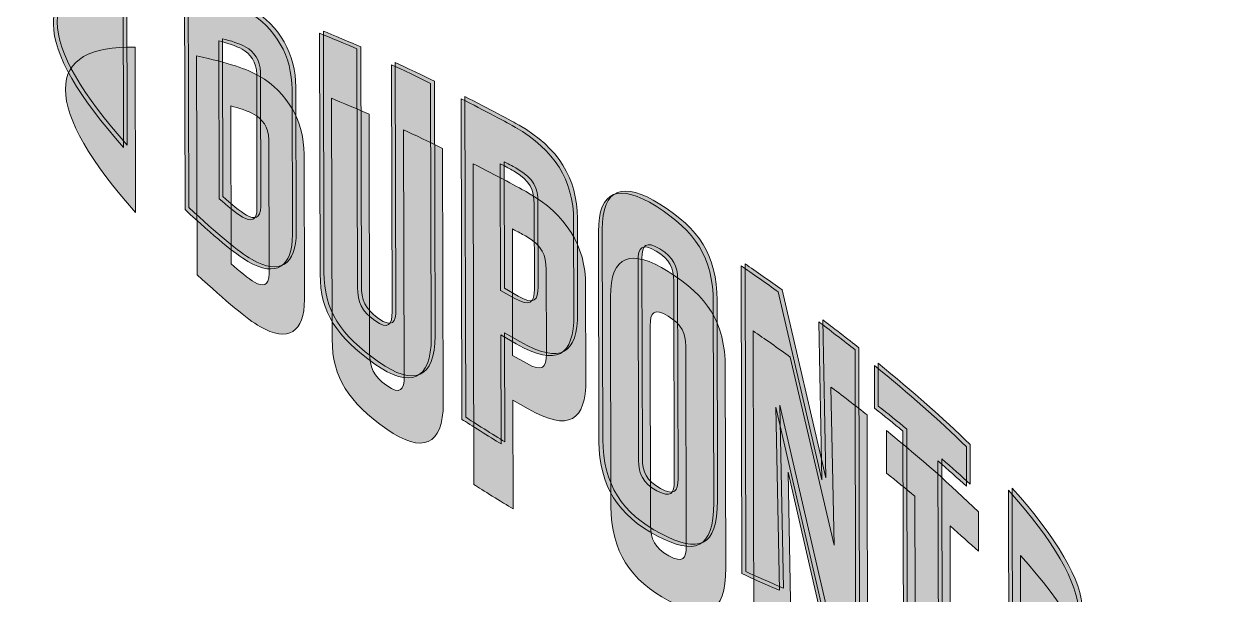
# Model space of a CAD drawing. Header units: inches. Extents: x -17.6 to 82.3, y -15.1 to 23.2.
# Drawn here: x 1.6081 to 1.7629, y 10.221 to 10.2941 of the extents above; entities that cross this region are included whole.
import ezdxf

# ---------------------------------------------------------------- set-up
doc = ezdxf.new("R2010")
doc.units = ezdxf.units.IN
doc.header["$MEASUREMENT"] = 0
doc.layers.add('G-ANNO-TTLB', color=7, linetype='Continuous', lineweight=0)
doc.layers.add('TYVEK', color=7, linetype='Continuous', lineweight=0)

# ---------------------------------------------------------------- blocks, each defined once
blk = doc.blocks.new('Block_36')
at = {"layer": 'TYVEK', "true_color": 0x000000, "transparency": 33554687}
h = blk.add_hatch(color=18, dxfattribs=at)
h.dxf.hatch_style = 2
edge = h.paths.add_edge_path()
edge.add_spline(control_points=[(1.61339, 10.28577), (1.6134, 10.28189), (1.61667, 10.27638), (1.62237, 10.27), (1.62237, 10.27), (1.62232, 10.29116), (1.62232, 10.29116), (1.61663, 10.29134), (1.61338, 10.28961), (1.61339, 10.28577)], knot_values=[0, 0, 0, 0, 1, 1, 1, 2, 2, 2, 3, 3, 3, 3], degree=3, periodic=0)
h = blk.add_hatch(color=18, dxfattribs=at)
h.dxf.hatch_style = 2
edge = h.paths.add_edge_path()
edge.add_spline(control_points=[(1.63947, 10.26215), (1.63947, 10.26053), (1.63863, 10.26047), (1.63762, 10.26105), (1.63683, 10.26151), (1.63562, 10.26253), (1.63462, 10.26342), (1.63462, 10.26342), (1.63457, 10.28365), (1.63457, 10.28365), (1.63556, 10.28338), (1.63678, 10.28302), (1.63757, 10.28256), (1.63858, 10.28198), (1.63942, 10.28096), (1.63943, 10.27933), (1.63943, 10.27933), (1.63947, 10.26215), (1.63947, 10.26215)], knot_values=[0, 0, 0, 0, 1, 1, 1, 2, 2, 2, 3, 3, 3, 4, 4, 4, 5, 5, 5, 6, 6, 6, 6], degree=3, periodic=0)
edge = h.paths.add_edge_path()
edge.add_spline(control_points=[(1.63822, 10.28747), (1.63663, 10.28839), (1.63433, 10.28916), (1.63019, 10.29007), (1.63019, 10.29007), (1.63025, 10.26202), (1.63025, 10.26202), (1.63391, 10.25865), (1.6367, 10.2563), (1.63829, 10.25538), (1.64196, 10.25328), (1.64402, 10.25468), (1.64401, 10.25883), (1.64401, 10.25883), (1.64396, 10.27745), (1.64396, 10.27745), (1.64395, 10.2816), (1.64188, 10.28537), (1.63822, 10.28747)], knot_values=[0, 0, 0, 0, 1, 1, 1, 2, 2, 2, 3, 3, 3, 4, 4, 4, 5, 5, 5, 6, 6, 6, 6], degree=3, periodic=0)
h = blk.add_hatch(color=18, dxfattribs=at)
h.dxf.hatch_style = 2
edge = h.paths.add_edge_path()
edge.add_spline(control_points=[(1.65679, 10.24893), (1.65679, 10.24731), (1.65631, 10.24656), (1.65455, 10.24781), (1.65282, 10.24904), (1.65236, 10.25015), (1.65235, 10.25207), (1.65235, 10.25207), (1.65228, 10.2826), (1.65228, 10.2826), (1.65113, 10.28311), (1.64858, 10.28417), (1.64748, 10.28462), (1.64748, 10.28462), (1.64756, 10.25375), (1.64756, 10.25375), (1.64757, 10.24882), (1.64965, 10.24571), (1.65456, 10.24224), (1.65906, 10.23906), (1.6618, 10.2401), (1.66179, 10.24557), (1.66179, 10.24557), (1.66171, 10.27819), (1.66171, 10.27819), (1.66077, 10.27867), (1.6577, 10.28014), (1.65671, 10.28058), (1.65671, 10.28058), (1.65679, 10.24893), (1.65679, 10.24893)], knot_values=[0, 0, 0, 0, 1, 1, 1, 2, 2, 2, 3, 3, 3, 4, 4, 4, 5, 5, 5, 6, 6, 6, 7, 7, 7, 8, 8, 8, 9, 9, 9, 10, 10, 10, 10], degree=3, periodic=0)
h = blk.add_hatch(color=18, dxfattribs=at)
h.dxf.hatch_style = 2
edge = h.paths.add_edge_path()
edge.add_spline(control_points=[(1.675, 10.25186), (1.675, 10.2501), (1.67447, 10.24951), (1.67244, 10.25067), (1.67244, 10.25067), (1.67068, 10.25167), (1.67068, 10.25167), (1.67068, 10.25167), (1.67064, 10.26789), (1.67064, 10.26789), (1.67142, 10.26749), (1.67184, 10.26726), (1.67231, 10.26699), (1.67451, 10.26573), (1.67497, 10.2645), (1.67497, 10.2627), (1.67497, 10.2627), (1.675, 10.25186), (1.675, 10.25186)], knot_values=[0, 0, 0, 0, 1, 1, 1, 2, 2, 2, 3, 3, 3, 4, 4, 4, 5, 5, 5, 6, 6, 6, 6], degree=3, periodic=0)
edge = h.paths.add_edge_path()
edge.add_spline(control_points=[(1.67259, 10.27256), (1.67171, 10.27306), (1.66854, 10.27475), (1.66562, 10.27623), (1.66562, 10.27623), (1.66572, 10.23514), (1.66572, 10.23514), (1.66671, 10.23451), (1.66932, 10.23286), (1.67073, 10.23201), (1.67073, 10.23201), (1.67069, 10.24596), (1.67069, 10.24596), (1.67069, 10.24596), (1.67265, 10.24484), (1.67265, 10.24484), (1.6779, 10.24185), (1.68007, 10.24331), (1.68006, 10.24853), (1.68006, 10.24853), (1.68003, 10.26064), (1.68003, 10.26064), (1.68002, 10.26574), (1.67756, 10.2697), (1.67259, 10.27256)], knot_values=[0, 0, 0, 0, 1, 1, 1, 2, 2, 2, 3, 3, 3, 4, 4, 4, 5, 5, 5, 6, 6, 6, 7, 7, 7, 8, 8, 8, 8], degree=3, periodic=0)
h = blk.add_hatch(color=18, dxfattribs=at)
h.dxf.hatch_style = 2
edge = h.paths.add_edge_path()
edge.add_spline(control_points=[(1.69292, 10.22725), (1.69292, 10.22563), (1.69245, 10.22505), (1.69068, 10.22601), (1.68886, 10.227), (1.68836, 10.22818), (1.68835, 10.22987), (1.68835, 10.22987), (1.68829, 10.25548), (1.68829, 10.25548), (1.68829, 10.25717), (1.68878, 10.25781), (1.69061, 10.25671), (1.69238, 10.25563), (1.69285, 10.25449), (1.69285, 10.25286), (1.69285, 10.25286), (1.69292, 10.22725), (1.69292, 10.22725)], knot_values=[0, 0, 0, 0, 1, 1, 1, 2, 2, 2, 3, 3, 3, 4, 4, 4, 5, 5, 5, 6, 6, 6, 6], degree=3, periodic=0)
edge = h.paths.add_edge_path()
edge.add_spline(control_points=[(1.69059, 10.26245), (1.68595, 10.26537), (1.68319, 10.26459), (1.68321, 10.25918), (1.68321, 10.25918), (1.68327, 10.23231), (1.68327, 10.23231), (1.68329, 10.22659), (1.68579, 10.22281), (1.69069, 10.22024), (1.69549, 10.21773), (1.69799, 10.21839), (1.69797, 10.22447), (1.69797, 10.22447), (1.69791, 10.25012), (1.69791, 10.25012), (1.6979, 10.25591), (1.69563, 10.25927), (1.69059, 10.26245)], knot_values=[0, 0, 0, 0, 1, 1, 1, 2, 2, 2, 3, 3, 3, 4, 4, 4, 5, 5, 5, 6, 6, 6, 6], degree=3, periodic=0)
h = blk.add_hatch(color=18, dxfattribs=at)
h.dxf.hatch_style = 2
edge = h.paths.add_edge_path()
edge.add_spline(control_points=[(1.71184, 10.22739), (1.71184, 10.22739), (1.70624, 10.25147), (1.70624, 10.25147), (1.70472, 10.25257), (1.7029, 10.25385), (1.70149, 10.25481), (1.70149, 10.25481), (1.70159, 10.21538), (1.70159, 10.21538), (1.70258, 10.21492), (1.7051, 10.2138), (1.7064, 10.21325), (1.7064, 10.21325), (1.70595, 10.23671), (1.70595, 10.23671), (1.70595, 10.23671), (1.71188, 10.21101), (1.71188, 10.21101), (1.71313, 10.21052), (1.71495, 10.20984), (1.71615, 10.20941), (1.71615, 10.20941), (1.71607, 10.24406), (1.71607, 10.24406), (1.71482, 10.24506), (1.71254, 10.24681), (1.71145, 10.24763), (1.71145, 10.24763), (1.71184, 10.22739), (1.71184, 10.22739)], knot_values=[0, 0, 0, 0, 1, 1, 1, 2, 2, 2, 3, 3, 3, 4, 4, 4, 5, 5, 5, 6, 6, 6, 7, 7, 7, 8, 8, 8, 9, 9, 9, 10, 10, 10, 10], degree=3, periodic=0)
h = blk.add_hatch(color=18, dxfattribs=at)
h.dxf.hatch_style = 2
edge = h.paths.add_edge_path()
edge.add_spline(control_points=[(1.71856, 10.23658), (1.7198, 10.23561), (1.72102, 10.23462), (1.72221, 10.23364), (1.72221, 10.23364), (1.72227, 10.20742), (1.72227, 10.20742), (1.72337, 10.20709), (1.7254, 10.20653), (1.72675, 10.20622), (1.72675, 10.20622), (1.7267, 10.22983), (1.7267, 10.22983), (1.728, 10.22869), (1.72923, 10.2276), (1.73035, 10.22658), (1.73035, 10.22658), (1.73034, 10.23164), (1.73034, 10.23164), (1.72679, 10.2351), (1.72299, 10.23844), (1.71855, 10.24206), (1.71855, 10.24206), (1.71856, 10.23658), (1.71856, 10.23658)], knot_values=[0, 0, 0, 0, 1, 1, 1, 2, 2, 2, 3, 3, 3, 4, 4, 4, 5, 5, 5, 6, 6, 6, 7, 7, 7, 8, 8, 8, 8], degree=3, periodic=0)
h = blk.add_hatch(color=18, dxfattribs=at)
h.dxf.hatch_style = 2
edge = h.paths.add_edge_path()
edge.add_spline(control_points=[(1.74471, 10.21037), (1.74472, 10.20649), (1.74146, 10.20474), (1.73577, 10.20489), (1.73577, 10.20489), (1.73572, 10.22606), (1.73572, 10.22606), (1.74142, 10.2197), (1.7447, 10.21421), (1.74471, 10.21037)], knot_values=[0, 0, 0, 0, 1, 1, 1, 2, 2, 2, 3, 3, 3, 3], degree=3, periodic=0)
at = {"layer": 'TYVEK'}
for points, knots in [([(1.61339, 10.28577), (1.6134, 10.28189), (1.61667, 10.27638), (1.62237, 10.27), (1.62237, 10.27), (1.62232, 10.29116), (1.62232, 10.29116), (1.61663, 10.29134), (1.61338, 10.28961), (1.61339, 10.28577)], [0, 0, 0, 0, 1, 1, 1, 2, 2, 2, 3, 3, 3, 3]), ([(1.63822, 10.28747), (1.63663, 10.28839), (1.63433, 10.28916), (1.63019, 10.29007), (1.63019, 10.29007), (1.63025, 10.26202), (1.63025, 10.26202), (1.63391, 10.25865), (1.6367, 10.2563), (1.63829, 10.25538), (1.64196, 10.25328), (1.64402, 10.25468), (1.64401, 10.25883), (1.64401, 10.25883), (1.64396, 10.27745), (1.64396, 10.27745), (1.64395, 10.2816), (1.64188, 10.28537), (1.63822, 10.28747)], [0, 0, 0, 0, 1, 1, 1, 2, 2, 2, 3, 3, 3, 4, 4, 4, 5, 5, 5, 6, 6, 6, 6]), ([(1.65679, 10.24893), (1.65679, 10.24731), (1.65631, 10.24656), (1.65455, 10.24781), (1.65282, 10.24904), (1.65236, 10.25015), (1.65235, 10.25207), (1.65235, 10.25207), (1.65228, 10.2826), (1.65228, 10.2826), (1.65113, 10.28311), (1.64858, 10.28417), (1.64748, 10.28462), (1.64748, 10.28462), (1.64756, 10.25375), (1.64756, 10.25375), (1.64757, 10.24882), (1.64965, 10.24571), (1.65456, 10.24224), (1.65906, 10.23906), (1.6618, 10.2401), (1.66179, 10.24557), (1.66179, 10.24557), (1.66171, 10.27819), (1.66171, 10.27819), (1.66077, 10.27867), (1.6577, 10.28014), (1.65671, 10.28058), (1.65671, 10.28058), (1.65679, 10.24893), (1.65679, 10.24893)], [0, 0, 0, 0, 1, 1, 1, 2, 2, 2, 3, 3, 3, 4, 4, 4, 5, 5, 5, 6, 6, 6, 7, 7, 7, 8, 8, 8, 9, 9, 9, 10, 10, 10, 10]), ([(1.63947, 10.26215), (1.63947, 10.26053), (1.63863, 10.26047), (1.63762, 10.26105), (1.63683, 10.26151), (1.63562, 10.26253), (1.63462, 10.26342), (1.63462, 10.26342), (1.63457, 10.28365), (1.63457, 10.28365), (1.63556, 10.28338), (1.63678, 10.28302), (1.63757, 10.28256), (1.63858, 10.28198), (1.63942, 10.28096), (1.63943, 10.27933), (1.63943, 10.27933), (1.63947, 10.26215), (1.63947, 10.26215)], [0, 0, 0, 0, 1, 1, 1, 2, 2, 2, 3, 3, 3, 4, 4, 4, 5, 5, 5, 6, 6, 6, 6]), ([(1.67259, 10.27256), (1.67171, 10.27306), (1.66854, 10.27475), (1.66562, 10.27623), (1.66562, 10.27623), (1.66572, 10.23514), (1.66572, 10.23514), (1.66671, 10.23451), (1.66932, 10.23286), (1.67073, 10.23201), (1.67073, 10.23201), (1.67069, 10.24596), (1.67069, 10.24596), (1.67069, 10.24596), (1.67265, 10.24484), (1.67265, 10.24484), (1.6779, 10.24185), (1.68007, 10.24331), (1.68006, 10.24853), (1.68006, 10.24853), (1.68003, 10.26064), (1.68003, 10.26064), (1.68002, 10.26574), (1.67756, 10.2697), (1.67259, 10.27256)], [0, 0, 0, 0, 1, 1, 1, 2, 2, 2, 3, 3, 3, 4, 4, 4, 5, 5, 5, 6, 6, 6, 7, 7, 7, 8, 8, 8, 8]), ([(1.675, 10.25186), (1.675, 10.2501), (1.67447, 10.24951), (1.67244, 10.25067), (1.67244, 10.25067), (1.67068, 10.25167), (1.67068, 10.25167), (1.67068, 10.25167), (1.67064, 10.26789), (1.67064, 10.26789), (1.67142, 10.26749), (1.67184, 10.26726), (1.67231, 10.26699), (1.67451, 10.26573), (1.67497, 10.2645), (1.67497, 10.2627), (1.67497, 10.2627), (1.675, 10.25186), (1.675, 10.25186)], [0, 0, 0, 0, 1, 1, 1, 2, 2, 2, 3, 3, 3, 4, 4, 4, 5, 5, 5, 6, 6, 6, 6]), ([(1.69059, 10.26245), (1.68595, 10.26537), (1.68319, 10.26459), (1.68321, 10.25918), (1.68321, 10.25918), (1.68327, 10.23231), (1.68327, 10.23231), (1.68329, 10.22659), (1.68579, 10.22281), (1.69069, 10.22024), (1.69549, 10.21773), (1.69799, 10.21839), (1.69797, 10.22447), (1.69797, 10.22447), (1.69791, 10.25012), (1.69791, 10.25012), (1.6979, 10.25591), (1.69563, 10.25927), (1.69059, 10.26245)], [0, 0, 0, 0, 1, 1, 1, 2, 2, 2, 3, 3, 3, 4, 4, 4, 5, 5, 5, 6, 6, 6, 6]), ([(1.69292, 10.22725), (1.69292, 10.22563), (1.69245, 10.22505), (1.69068, 10.22601), (1.68886, 10.227), (1.68836, 10.22818), (1.68835, 10.22987), (1.68835, 10.22987), (1.68829, 10.25548), (1.68829, 10.25548), (1.68829, 10.25717), (1.68878, 10.25781), (1.69061, 10.25671), (1.69238, 10.25563), (1.69285, 10.25449), (1.69285, 10.25286), (1.69285, 10.25286), (1.69292, 10.22725), (1.69292, 10.22725)], [0, 0, 0, 0, 1, 1, 1, 2, 2, 2, 3, 3, 3, 4, 4, 4, 5, 5, 5, 6, 6, 6, 6]), ([(1.71184, 10.22739), (1.71184, 10.22739), (1.70624, 10.25147), (1.70624, 10.25147), (1.70472, 10.25257), (1.7029, 10.25385), (1.70149, 10.25481), (1.70149, 10.25481), (1.70159, 10.21538), (1.70159, 10.21538), (1.70258, 10.21492), (1.7051, 10.2138), (1.7064, 10.21325), (1.7064, 10.21325), (1.70595, 10.23671), (1.70595, 10.23671), (1.70595, 10.23671), (1.71188, 10.21101), (1.71188, 10.21101), (1.71313, 10.21052), (1.71495, 10.20984), (1.71615, 10.20941), (1.71615, 10.20941), (1.71607, 10.24406), (1.71607, 10.24406), (1.71482, 10.24506), (1.71254, 10.24681), (1.71145, 10.24763), (1.71145, 10.24763), (1.71184, 10.22739), (1.71184, 10.22739)], [0, 0, 0, 0, 1, 1, 1, 2, 2, 2, 3, 3, 3, 4, 4, 4, 5, 5, 5, 6, 6, 6, 7, 7, 7, 8, 8, 8, 9, 9, 9, 10, 10, 10, 10]), ([(1.71856, 10.23658), (1.7198, 10.23561), (1.72102, 10.23462), (1.72221, 10.23364), (1.72221, 10.23364), (1.72227, 10.20742), (1.72227, 10.20742), (1.72337, 10.20709), (1.7254, 10.20653), (1.72675, 10.20622), (1.72675, 10.20622), (1.7267, 10.22983), (1.7267, 10.22983), (1.728, 10.22869), (1.72923, 10.2276), (1.73035, 10.22658), (1.73035, 10.22658), (1.73034, 10.23164), (1.73034, 10.23164), (1.72679, 10.2351), (1.72299, 10.23844), (1.71855, 10.24206), (1.71855, 10.24206), (1.71856, 10.23658), (1.71856, 10.23658)], [0, 0, 0, 0, 1, 1, 1, 2, 2, 2, 3, 3, 3, 4, 4, 4, 5, 5, 5, 6, 6, 6, 7, 7, 7, 8, 8, 8, 8]), ([(1.74471, 10.21037), (1.74472, 10.20649), (1.74146, 10.20474), (1.73577, 10.20489), (1.73577, 10.20489), (1.73572, 10.22606), (1.73572, 10.22606), (1.74142, 10.2197), (1.7447, 10.21421), (1.74471, 10.21037)], [0, 0, 0, 0, 1, 1, 1, 2, 2, 2, 3, 3, 3, 3])]:
    blk.add_open_spline(points, degree=3, knots=knots, dxfattribs=at)
blk = doc.blocks.new('Block_34')
at = {"layer": 'TYVEK'}
blk.add_blockref('Block_36', (0, 0), dxfattribs=at)
blk = doc.blocks.new('Block_99')
at = {"layer": 'TYVEK', "true_color": 0x000000, "transparency": 33554687}
h = blk.add_hatch(color=18, dxfattribs=at)
h.dxf.hatch_style = 2
edge = h.paths.add_edge_path()
edge.add_spline(control_points=[(1.61233, 10.29438), (1.61234, 10.2905), (1.61562, 10.285), (1.62132, 10.27862), (1.62132, 10.27862), (1.62126, 10.29978), (1.62126, 10.29978), (1.61558, 10.29995), (1.61232, 10.29822), (1.61233, 10.29438)], knot_values=[0, 0, 0, 0, 1, 1, 1, 2, 2, 2, 3, 3, 3, 3], degree=3, periodic=0)
h = blk.add_hatch(color=18, dxfattribs=at)
h.dxf.hatch_style = 2
edge = h.paths.add_edge_path()
edge.add_spline(control_points=[(1.63842, 10.27077), (1.63842, 10.26914), (1.63758, 10.26909), (1.63657, 10.26967), (1.63578, 10.27012), (1.63456, 10.27115), (1.63357, 10.27203), (1.63357, 10.27203), (1.63352, 10.29226), (1.63352, 10.29226), (1.63451, 10.292), (1.63573, 10.29163), (1.63651, 10.29118), (1.63752, 10.2906), (1.63837, 10.28957), (1.63837, 10.28795), (1.63837, 10.28795), (1.63842, 10.27077), (1.63842, 10.27077)], knot_values=[0, 0, 0, 0, 1, 1, 1, 2, 2, 2, 3, 3, 3, 4, 4, 4, 5, 5, 5, 6, 6, 6, 6], degree=3, periodic=0)
edge = h.paths.add_edge_path()
edge.add_spline(control_points=[(1.63716, 10.29609), (1.63557, 10.297), (1.63328, 10.29778), (1.62913, 10.29868), (1.62913, 10.29868), (1.6292, 10.27063), (1.6292, 10.27063), (1.63285, 10.26726), (1.63565, 10.26491), (1.63724, 10.264), (1.64091, 10.26189), (1.64296, 10.26329), (1.64295, 10.26744), (1.64295, 10.26744), (1.64291, 10.28607), (1.64291, 10.28607), (1.6429, 10.29021), (1.64083, 10.29398), (1.63716, 10.29609)], knot_values=[0, 0, 0, 0, 1, 1, 1, 2, 2, 2, 3, 3, 3, 4, 4, 4, 5, 5, 5, 6, 6, 6, 6], degree=3, periodic=0)
h = blk.add_hatch(color=18, dxfattribs=at)
h.dxf.hatch_style = 2
edge = h.paths.add_edge_path()
edge.add_spline(control_points=[(1.65573, 10.25754), (1.65574, 10.25592), (1.65525, 10.25517), (1.6535, 10.25642), (1.65177, 10.25766), (1.6513, 10.25876), (1.6513, 10.26069), (1.6513, 10.26069), (1.65122, 10.29121), (1.65122, 10.29121), (1.65008, 10.29173), (1.64752, 10.29279), (1.64643, 10.29323), (1.64643, 10.29323), (1.64651, 10.26236), (1.64651, 10.26236), (1.64652, 10.25743), (1.6486, 10.25432), (1.65351, 10.25085), (1.65801, 10.24768), (1.66075, 10.24872), (1.66074, 10.25419), (1.66074, 10.25419), (1.66066, 10.28681), (1.66066, 10.28681), (1.65972, 10.28728), (1.65665, 10.28875), (1.65565, 10.2892), (1.65565, 10.2892), (1.65573, 10.25754), (1.65573, 10.25754)], knot_values=[0, 0, 0, 0, 1, 1, 1, 2, 2, 2, 3, 3, 3, 4, 4, 4, 5, 5, 5, 6, 6, 6, 7, 7, 7, 8, 8, 8, 9, 9, 9, 10, 10, 10, 10], degree=3, periodic=0)
h = blk.add_hatch(color=18, dxfattribs=at)
h.dxf.hatch_style = 2
edge = h.paths.add_edge_path()
edge.add_spline(control_points=[(1.67395, 10.26048), (1.67395, 10.25871), (1.67342, 10.25812), (1.67138, 10.25928), (1.67138, 10.25928), (1.66963, 10.26029), (1.66963, 10.26029), (1.66963, 10.26029), (1.66959, 10.2765), (1.66959, 10.2765), (1.67037, 10.2761), (1.67079, 10.27587), (1.67125, 10.2756), (1.67345, 10.27434), (1.67392, 10.27311), (1.67392, 10.27131), (1.67392, 10.27131), (1.67395, 10.26048), (1.67395, 10.26048)], knot_values=[0, 0, 0, 0, 1, 1, 1, 2, 2, 2, 3, 3, 3, 4, 4, 4, 5, 5, 5, 6, 6, 6, 6], degree=3, periodic=0)
edge = h.paths.add_edge_path()
edge.add_spline(control_points=[(1.67153, 10.28117), (1.67066, 10.28167), (1.66749, 10.28337), (1.66457, 10.28484), (1.66457, 10.28484), (1.66467, 10.24376), (1.66467, 10.24376), (1.66566, 10.24313), (1.66827, 10.24147), (1.66967, 10.24062), (1.66967, 10.24062), (1.66964, 10.25458), (1.66964, 10.25458), (1.66964, 10.25458), (1.6716, 10.25346), (1.6716, 10.25346), (1.67684, 10.25046), (1.67902, 10.25192), (1.679, 10.25714), (1.679, 10.25714), (1.67897, 10.26925), (1.67897, 10.26925), (1.67896, 10.27436), (1.67651, 10.27831), (1.67153, 10.28117)], knot_values=[0, 0, 0, 0, 1, 1, 1, 2, 2, 2, 3, 3, 3, 4, 4, 4, 5, 5, 5, 6, 6, 6, 7, 7, 7, 8, 8, 8, 8], degree=3, periodic=0)
h = blk.add_hatch(color=18, dxfattribs=at)
h.dxf.hatch_style = 2
edge = h.paths.add_edge_path()
edge.add_spline(control_points=[(1.69186, 10.23586), (1.69187, 10.23424), (1.6914, 10.23367), (1.68963, 10.23463), (1.6878, 10.23561), (1.68731, 10.2368), (1.6873, 10.23848), (1.6873, 10.23848), (1.68724, 10.2641), (1.68724, 10.2641), (1.68723, 10.26578), (1.68773, 10.26643), (1.68955, 10.26532), (1.69133, 10.26424), (1.6918, 10.2631), (1.6918, 10.26148), (1.6918, 10.26148), (1.69186, 10.23586), (1.69186, 10.23586)], knot_values=[0, 0, 0, 0, 1, 1, 1, 2, 2, 2, 3, 3, 3, 4, 4, 4, 5, 5, 5, 6, 6, 6, 6], degree=3, periodic=0)
edge = h.paths.add_edge_path()
edge.add_spline(control_points=[(1.68954, 10.27106), (1.6849, 10.27398), (1.68214, 10.27321), (1.68215, 10.2678), (1.68215, 10.2678), (1.68222, 10.24092), (1.68222, 10.24092), (1.68223, 10.23521), (1.68474, 10.23142), (1.68964, 10.22885), (1.69444, 10.22634), (1.69693, 10.22701), (1.69692, 10.23308), (1.69692, 10.23308), (1.69686, 10.25874), (1.69686, 10.25874), (1.69684, 10.26453), (1.69458, 10.26789), (1.68954, 10.27106)], knot_values=[0, 0, 0, 0, 1, 1, 1, 2, 2, 2, 3, 3, 3, 4, 4, 4, 5, 5, 5, 6, 6, 6, 6], degree=3, periodic=0)
h = blk.add_hatch(color=18, dxfattribs=at)
h.dxf.hatch_style = 2
edge = h.paths.add_edge_path()
edge.add_spline(control_points=[(1.71079, 10.23601), (1.71079, 10.23601), (1.70518, 10.26009), (1.70518, 10.26009), (1.70367, 10.26118), (1.70185, 10.26246), (1.70044, 10.26342), (1.70044, 10.26342), (1.70053, 10.22399), (1.70053, 10.22399), (1.70152, 10.22353), (1.70405, 10.22242), (1.70535, 10.22186), (1.70535, 10.22186), (1.7049, 10.24532), (1.7049, 10.24532), (1.7049, 10.24532), (1.71083, 10.21962), (1.71083, 10.21962), (1.71208, 10.21913), (1.7139, 10.21845), (1.7151, 10.21803), (1.7151, 10.21803), (1.71501, 10.25267), (1.71501, 10.25267), (1.71376, 10.25367), (1.71149, 10.25542), (1.71039, 10.25624), (1.71039, 10.25624), (1.71079, 10.23601), (1.71079, 10.23601)], knot_values=[0, 0, 0, 0, 1, 1, 1, 2, 2, 2, 3, 3, 3, 4, 4, 4, 5, 5, 5, 6, 6, 6, 7, 7, 7, 8, 8, 8, 9, 9, 9, 10, 10, 10, 10], degree=3, periodic=0)
h = blk.add_hatch(color=18, dxfattribs=at)
h.dxf.hatch_style = 2
edge = h.paths.add_edge_path()
edge.add_spline(control_points=[(1.71751, 10.24519), (1.71875, 10.24422), (1.71997, 10.24324), (1.72116, 10.24225), (1.72116, 10.24225), (1.72122, 10.21604), (1.72122, 10.21604), (1.72232, 10.2157), (1.72435, 10.21515), (1.7257, 10.21483), (1.7257, 10.21483), (1.72564, 10.23844), (1.72564, 10.23844), (1.72695, 10.23731), (1.72817, 10.23621), (1.7293, 10.2352), (1.7293, 10.2352), (1.72928, 10.24025), (1.72928, 10.24025), (1.72574, 10.24371), (1.72194, 10.24705), (1.71749, 10.25067), (1.71749, 10.25067), (1.71751, 10.24519), (1.71751, 10.24519)], knot_values=[0, 0, 0, 0, 1, 1, 1, 2, 2, 2, 3, 3, 3, 4, 4, 4, 5, 5, 5, 6, 6, 6, 7, 7, 7, 8, 8, 8, 8], degree=3, periodic=0)
h = blk.add_hatch(color=18, dxfattribs=at)
h.dxf.hatch_style = 2
edge = h.paths.add_edge_path()
edge.add_spline(control_points=[(1.74366, 10.21899), (1.74367, 10.2151), (1.74041, 10.21335), (1.73472, 10.2135), (1.73472, 10.2135), (1.73467, 10.23468), (1.73467, 10.23468), (1.74037, 10.22831), (1.74365, 10.22283), (1.74366, 10.21899)], knot_values=[0, 0, 0, 0, 1, 1, 1, 2, 2, 2, 3, 3, 3, 3], degree=3, periodic=0)
at = {"layer": 'TYVEK'}
for points, knots in [([(1.61233, 10.29438), (1.61234, 10.2905), (1.61562, 10.285), (1.62132, 10.27862), (1.62132, 10.27862), (1.62126, 10.29978), (1.62126, 10.29978), (1.61558, 10.29995), (1.61232, 10.29822), (1.61233, 10.29438)], [0, 0, 0, 0, 1, 1, 1, 2, 2, 2, 3, 3, 3, 3]), ([(1.63716, 10.29609), (1.63557, 10.297), (1.63328, 10.29778), (1.62913, 10.29868), (1.62913, 10.29868), (1.6292, 10.27063), (1.6292, 10.27063), (1.63285, 10.26726), (1.63565, 10.26491), (1.63724, 10.264), (1.64091, 10.26189), (1.64296, 10.26329), (1.64295, 10.26744), (1.64295, 10.26744), (1.64291, 10.28607), (1.64291, 10.28607), (1.6429, 10.29021), (1.64083, 10.29398), (1.63716, 10.29609)], [0, 0, 0, 0, 1, 1, 1, 2, 2, 2, 3, 3, 3, 4, 4, 4, 5, 5, 5, 6, 6, 6, 6]), ([(1.63842, 10.27077), (1.63842, 10.26914), (1.63758, 10.26909), (1.63657, 10.26967), (1.63578, 10.27012), (1.63456, 10.27115), (1.63357, 10.27203), (1.63357, 10.27203), (1.63352, 10.29226), (1.63352, 10.29226), (1.63451, 10.292), (1.63573, 10.29163), (1.63651, 10.29118), (1.63752, 10.2906), (1.63837, 10.28957), (1.63837, 10.28795), (1.63837, 10.28795), (1.63842, 10.27077), (1.63842, 10.27077)], [0, 0, 0, 0, 1, 1, 1, 2, 2, 2, 3, 3, 3, 4, 4, 4, 5, 5, 5, 6, 6, 6, 6]), ([(1.65573, 10.25754), (1.65574, 10.25592), (1.65525, 10.25517), (1.6535, 10.25642), (1.65177, 10.25766), (1.6513, 10.25876), (1.6513, 10.26069), (1.6513, 10.26069), (1.65122, 10.29121), (1.65122, 10.29121), (1.65008, 10.29173), (1.64752, 10.29279), (1.64643, 10.29323), (1.64643, 10.29323), (1.64651, 10.26236), (1.64651, 10.26236), (1.64652, 10.25743), (1.6486, 10.25432), (1.65351, 10.25085), (1.65801, 10.24768), (1.66075, 10.24872), (1.66074, 10.25419), (1.66074, 10.25419), (1.66066, 10.28681), (1.66066, 10.28681), (1.65972, 10.28728), (1.65665, 10.28875), (1.65565, 10.2892), (1.65565, 10.2892), (1.65573, 10.25754), (1.65573, 10.25754)], [0, 0, 0, 0, 1, 1, 1, 2, 2, 2, 3, 3, 3, 4, 4, 4, 5, 5, 5, 6, 6, 6, 7, 7, 7, 8, 8, 8, 9, 9, 9, 10, 10, 10, 10]), ([(1.67153, 10.28117), (1.67066, 10.28167), (1.66749, 10.28337), (1.66457, 10.28484), (1.66457, 10.28484), (1.66467, 10.24376), (1.66467, 10.24376), (1.66566, 10.24313), (1.66827, 10.24147), (1.66967, 10.24062), (1.66967, 10.24062), (1.66964, 10.25458), (1.66964, 10.25458), (1.66964, 10.25458), (1.6716, 10.25346), (1.6716, 10.25346), (1.67684, 10.25046), (1.67902, 10.25192), (1.679, 10.25714), (1.679, 10.25714), (1.67897, 10.26925), (1.67897, 10.26925), (1.67896, 10.27436), (1.67651, 10.27831), (1.67153, 10.28117)], [0, 0, 0, 0, 1, 1, 1, 2, 2, 2, 3, 3, 3, 4, 4, 4, 5, 5, 5, 6, 6, 6, 7, 7, 7, 8, 8, 8, 8]), ([(1.67395, 10.26048), (1.67395, 10.25871), (1.67342, 10.25812), (1.67138, 10.25928), (1.67138, 10.25928), (1.66963, 10.26029), (1.66963, 10.26029), (1.66963, 10.26029), (1.66959, 10.2765), (1.66959, 10.2765), (1.67037, 10.2761), (1.67079, 10.27587), (1.67125, 10.2756), (1.67345, 10.27434), (1.67392, 10.27311), (1.67392, 10.27131), (1.67392, 10.27131), (1.67395, 10.26048), (1.67395, 10.26048)], [0, 0, 0, 0, 1, 1, 1, 2, 2, 2, 3, 3, 3, 4, 4, 4, 5, 5, 5, 6, 6, 6, 6]), ([(1.68954, 10.27106), (1.6849, 10.27398), (1.68214, 10.27321), (1.68215, 10.2678), (1.68215, 10.2678), (1.68222, 10.24092), (1.68222, 10.24092), (1.68223, 10.23521), (1.68474, 10.23142), (1.68964, 10.22885), (1.69444, 10.22634), (1.69693, 10.22701), (1.69692, 10.23308), (1.69692, 10.23308), (1.69686, 10.25874), (1.69686, 10.25874), (1.69684, 10.26453), (1.69458, 10.26789), (1.68954, 10.27106)], [0, 0, 0, 0, 1, 1, 1, 2, 2, 2, 3, 3, 3, 4, 4, 4, 5, 5, 5, 6, 6, 6, 6]), ([(1.69186, 10.23586), (1.69187, 10.23424), (1.6914, 10.23367), (1.68963, 10.23463), (1.6878, 10.23561), (1.68731, 10.2368), (1.6873, 10.23848), (1.6873, 10.23848), (1.68724, 10.2641), (1.68724, 10.2641), (1.68723, 10.26578), (1.68773, 10.26643), (1.68955, 10.26532), (1.69133, 10.26424), (1.6918, 10.2631), (1.6918, 10.26148), (1.6918, 10.26148), (1.69186, 10.23586), (1.69186, 10.23586)], [0, 0, 0, 0, 1, 1, 1, 2, 2, 2, 3, 3, 3, 4, 4, 4, 5, 5, 5, 6, 6, 6, 6]), ([(1.71079, 10.23601), (1.71079, 10.23601), (1.70518, 10.26009), (1.70518, 10.26009), (1.70367, 10.26118), (1.70185, 10.26246), (1.70044, 10.26342), (1.70044, 10.26342), (1.70053, 10.22399), (1.70053, 10.22399), (1.70152, 10.22353), (1.70405, 10.22242), (1.70535, 10.22186), (1.70535, 10.22186), (1.7049, 10.24532), (1.7049, 10.24532), (1.7049, 10.24532), (1.71083, 10.21962), (1.71083, 10.21962), (1.71208, 10.21913), (1.7139, 10.21845), (1.7151, 10.21803), (1.7151, 10.21803), (1.71501, 10.25267), (1.71501, 10.25267), (1.71376, 10.25367), (1.71149, 10.25542), (1.71039, 10.25624), (1.71039, 10.25624), (1.71079, 10.23601), (1.71079, 10.23601)], [0, 0, 0, 0, 1, 1, 1, 2, 2, 2, 3, 3, 3, 4, 4, 4, 5, 5, 5, 6, 6, 6, 7, 7, 7, 8, 8, 8, 9, 9, 9, 10, 10, 10, 10]), ([(1.71751, 10.24519), (1.71875, 10.24422), (1.71997, 10.24324), (1.72116, 10.24225), (1.72116, 10.24225), (1.72122, 10.21604), (1.72122, 10.21604), (1.72232, 10.2157), (1.72435, 10.21515), (1.7257, 10.21483), (1.7257, 10.21483), (1.72564, 10.23844), (1.72564, 10.23844), (1.72695, 10.23731), (1.72817, 10.23621), (1.7293, 10.2352), (1.7293, 10.2352), (1.72928, 10.24025), (1.72928, 10.24025), (1.72574, 10.24371), (1.72194, 10.24705), (1.71749, 10.25067), (1.71749, 10.25067), (1.71751, 10.24519), (1.71751, 10.24519)], [0, 0, 0, 0, 1, 1, 1, 2, 2, 2, 3, 3, 3, 4, 4, 4, 5, 5, 5, 6, 6, 6, 7, 7, 7, 8, 8, 8, 8]), ([(1.74366, 10.21899), (1.74367, 10.2151), (1.74041, 10.21335), (1.73472, 10.2135), (1.73472, 10.2135), (1.73467, 10.23468), (1.73467, 10.23468), (1.74037, 10.22831), (1.74365, 10.22283), (1.74366, 10.21899)], [0, 0, 0, 0, 1, 1, 1, 2, 2, 2, 3, 3, 3, 3])]:
    blk.add_open_spline(points, degree=3, knots=knots, dxfattribs=at)
blk = doc.blocks.new('Block_97')
at = {"layer": 'TYVEK'}
blk.add_blockref('Block_99', (0, 0), dxfattribs=at)
blk = doc.blocks.new('Block_107')
at = {"layer": 'TYVEK', "true_color": 0x000000, "transparency": 33554687}
h = blk.add_hatch(color=18, dxfattribs=at)
h.dxf.hatch_style = 2
edge = h.paths.add_edge_path()
edge.add_spline(control_points=[(1.61185, 10.29411), (1.61186, 10.29023), (1.61513, 10.28473), (1.62083, 10.27834), (1.62083, 10.27834), (1.62078, 10.2995), (1.62078, 10.2995), (1.61509, 10.29968), (1.61184, 10.29795), (1.61185, 10.29411)], knot_values=[0, 0, 0, 0, 1, 1, 1, 2, 2, 2, 3, 3, 3, 3], degree=3, periodic=0)
h = blk.add_hatch(color=18, dxfattribs=at)
h.dxf.hatch_style = 2
edge = h.paths.add_edge_path()
edge.add_spline(control_points=[(1.63793, 10.27049), (1.63793, 10.26887), (1.63709, 10.26882), (1.63608, 10.2694), (1.63529, 10.26985), (1.63407, 10.27088), (1.63308, 10.27176), (1.63308, 10.27176), (1.63303, 10.29199), (1.63303, 10.29199), (1.63402, 10.29172), (1.63524, 10.29136), (1.63603, 10.29091), (1.63704, 10.29032), (1.63788, 10.2893), (1.63789, 10.28768), (1.63789, 10.28768), (1.63793, 10.27049), (1.63793, 10.27049)], knot_values=[0, 0, 0, 0, 1, 1, 1, 2, 2, 2, 3, 3, 3, 4, 4, 4, 5, 5, 5, 6, 6, 6, 6], degree=3, periodic=0)
edge = h.paths.add_edge_path()
edge.add_spline(control_points=[(1.63667, 10.29581), (1.63508, 10.29673), (1.63279, 10.2975), (1.62865, 10.29841), (1.62865, 10.29841), (1.62871, 10.27036), (1.62871, 10.27036), (1.63237, 10.26699), (1.63516, 10.26464), (1.63675, 10.26373), (1.64042, 10.26162), (1.64248, 10.26302), (1.64247, 10.26717), (1.64247, 10.26717), (1.64242, 10.28579), (1.64242, 10.28579), (1.64241, 10.28994), (1.64034, 10.29371), (1.63667, 10.29581)], knot_values=[0, 0, 0, 0, 1, 1, 1, 2, 2, 2, 3, 3, 3, 4, 4, 4, 5, 5, 5, 6, 6, 6, 6], degree=3, periodic=0)
h = blk.add_hatch(color=18, dxfattribs=at)
h.dxf.hatch_style = 2
edge = h.paths.add_edge_path()
edge.add_spline(control_points=[(1.65524, 10.25727), (1.65525, 10.25565), (1.65477, 10.2549), (1.65301, 10.25615), (1.65128, 10.25738), (1.65082, 10.25849), (1.65081, 10.26042), (1.65081, 10.26042), (1.65074, 10.29094), (1.65074, 10.29094), (1.64959, 10.29146), (1.64704, 10.29251), (1.64594, 10.29296), (1.64594, 10.29296), (1.64602, 10.26209), (1.64602, 10.26209), (1.64603, 10.25716), (1.64811, 10.25405), (1.65302, 10.25058), (1.65752, 10.2474), (1.66026, 10.24845), (1.66025, 10.25392), (1.66025, 10.25392), (1.66017, 10.28653), (1.66017, 10.28653), (1.65923, 10.28701), (1.65616, 10.28848), (1.65517, 10.28893), (1.65517, 10.28893), (1.65524, 10.25727), (1.65524, 10.25727)], knot_values=[0, 0, 0, 0, 1, 1, 1, 2, 2, 2, 3, 3, 3, 4, 4, 4, 5, 5, 5, 6, 6, 6, 7, 7, 7, 8, 8, 8, 9, 9, 9, 10, 10, 10, 10], degree=3, periodic=0)
h = blk.add_hatch(color=18, dxfattribs=at)
h.dxf.hatch_style = 2
edge = h.paths.add_edge_path()
edge.add_spline(control_points=[(1.67346, 10.26021), (1.67346, 10.25844), (1.67293, 10.25785), (1.67089, 10.25901), (1.67089, 10.25901), (1.66914, 10.26001), (1.66914, 10.26001), (1.66914, 10.26001), (1.6691, 10.27623), (1.6691, 10.27623), (1.66988, 10.27583), (1.6703, 10.2756), (1.67077, 10.27533), (1.67297, 10.27407), (1.67343, 10.27284), (1.67343, 10.27104), (1.67343, 10.27104), (1.67346, 10.26021), (1.67346, 10.26021)], knot_values=[0, 0, 0, 0, 1, 1, 1, 2, 2, 2, 3, 3, 3, 4, 4, 4, 5, 5, 5, 6, 6, 6, 6], degree=3, periodic=0)
edge = h.paths.add_edge_path()
edge.add_spline(control_points=[(1.67104, 10.2809), (1.67017, 10.2814), (1.667, 10.28309), (1.66408, 10.28457), (1.66408, 10.28457), (1.66418, 10.24348), (1.66418, 10.24348), (1.66517, 10.24285), (1.66778, 10.2412), (1.66919, 10.24035), (1.66919, 10.24035), (1.66915, 10.2543), (1.66915, 10.2543), (1.66915, 10.2543), (1.67111, 10.25318), (1.67111, 10.25318), (1.67636, 10.25019), (1.67853, 10.25165), (1.67852, 10.25687), (1.67852, 10.25687), (1.67849, 10.26898), (1.67849, 10.26898), (1.67847, 10.27409), (1.67602, 10.27804), (1.67104, 10.2809)], knot_values=[0, 0, 0, 0, 1, 1, 1, 2, 2, 2, 3, 3, 3, 4, 4, 4, 5, 5, 5, 6, 6, 6, 7, 7, 7, 8, 8, 8, 8], degree=3, periodic=0)
h = blk.add_hatch(color=18, dxfattribs=at)
h.dxf.hatch_style = 2
edge = h.paths.add_edge_path()
edge.add_spline(control_points=[(1.69138, 10.23559), (1.69138, 10.23397), (1.69091, 10.2334), (1.68914, 10.23435), (1.68732, 10.23534), (1.68682, 10.23653), (1.68681, 10.23821), (1.68681, 10.23821), (1.68675, 10.26382), (1.68675, 10.26382), (1.68675, 10.26551), (1.68724, 10.26615), (1.68906, 10.26505), (1.69084, 10.26397), (1.69131, 10.26283), (1.69131, 10.26121), (1.69131, 10.26121), (1.69138, 10.23559), (1.69138, 10.23559)], knot_values=[0, 0, 0, 0, 1, 1, 1, 2, 2, 2, 3, 3, 3, 4, 4, 4, 5, 5, 5, 6, 6, 6, 6], degree=3, periodic=0)
edge = h.paths.add_edge_path()
edge.add_spline(control_points=[(1.68905, 10.27079), (1.68441, 10.27371), (1.68165, 10.27293), (1.68167, 10.26752), (1.68167, 10.26752), (1.68173, 10.24065), (1.68173, 10.24065), (1.68175, 10.23494), (1.68425, 10.23115), (1.68915, 10.22858), (1.69395, 10.22607), (1.69645, 10.22674), (1.69643, 10.23281), (1.69643, 10.23281), (1.69637, 10.25846), (1.69637, 10.25846), (1.69636, 10.26425), (1.69409, 10.26761), (1.68905, 10.27079)], knot_values=[0, 0, 0, 0, 1, 1, 1, 2, 2, 2, 3, 3, 3, 4, 4, 4, 5, 5, 5, 6, 6, 6, 6], degree=3, periodic=0)
h = blk.add_hatch(color=18, dxfattribs=at)
h.dxf.hatch_style = 2
edge = h.paths.add_edge_path()
edge.add_spline(control_points=[(1.7103, 10.23574), (1.7103, 10.23574), (1.7047, 10.25981), (1.7047, 10.25981), (1.70318, 10.26091), (1.70136, 10.26219), (1.69995, 10.26315), (1.69995, 10.26315), (1.70005, 10.22372), (1.70005, 10.22372), (1.70104, 10.22326), (1.70356, 10.22214), (1.70486, 10.22159), (1.70486, 10.22159), (1.70441, 10.24505), (1.70441, 10.24505), (1.70441, 10.24505), (1.71034, 10.21935), (1.71034, 10.21935), (1.71159, 10.21886), (1.71341, 10.21818), (1.71461, 10.21775), (1.71461, 10.21775), (1.71453, 10.2524), (1.71453, 10.2524), (1.71328, 10.2534), (1.711, 10.25515), (1.70991, 10.25597), (1.70991, 10.25597), (1.7103, 10.23574), (1.7103, 10.23574)], knot_values=[0, 0, 0, 0, 1, 1, 1, 2, 2, 2, 3, 3, 3, 4, 4, 4, 5, 5, 5, 6, 6, 6, 7, 7, 7, 8, 8, 8, 9, 9, 9, 10, 10, 10, 10], degree=3, periodic=0)
h = blk.add_hatch(color=18, dxfattribs=at)
h.dxf.hatch_style = 2
edge = h.paths.add_edge_path()
edge.add_spline(control_points=[(1.71702, 10.24492), (1.71826, 10.24395), (1.71948, 10.24296), (1.72067, 10.24198), (1.72067, 10.24198), (1.72073, 10.21576), (1.72073, 10.21576), (1.72183, 10.21543), (1.72386, 10.21488), (1.72521, 10.21456), (1.72521, 10.21456), (1.72516, 10.23817), (1.72516, 10.23817), (1.72646, 10.23703), (1.72769, 10.23594), (1.72881, 10.23492), (1.72881, 10.23492), (1.7288, 10.23998), (1.7288, 10.23998), (1.72525, 10.24344), (1.72145, 10.24678), (1.71701, 10.2504), (1.71701, 10.2504), (1.71702, 10.24492), (1.71702, 10.24492)], knot_values=[0, 0, 0, 0, 1, 1, 1, 2, 2, 2, 3, 3, 3, 4, 4, 4, 5, 5, 5, 6, 6, 6, 7, 7, 7, 8, 8, 8, 8], degree=3, periodic=0)
h = blk.add_hatch(color=18, dxfattribs=at)
h.dxf.hatch_style = 2
edge = h.paths.add_edge_path()
edge.add_spline(control_points=[(1.74317, 10.21871), (1.74318, 10.21483), (1.73992, 10.21308), (1.73423, 10.21323), (1.73423, 10.21323), (1.73418, 10.2344), (1.73418, 10.2344), (1.73988, 10.22804), (1.74316, 10.22255), (1.74317, 10.21871)], knot_values=[0, 0, 0, 0, 1, 1, 1, 2, 2, 2, 3, 3, 3, 3], degree=3, periodic=0)
at = {"layer": 'TYVEK'}
for points, knots in [([(1.61185, 10.29411), (1.61186, 10.29023), (1.61513, 10.28473), (1.62083, 10.27834), (1.62083, 10.27834), (1.62078, 10.2995), (1.62078, 10.2995), (1.61509, 10.29968), (1.61184, 10.29795), (1.61185, 10.29411)], [0, 0, 0, 0, 1, 1, 1, 2, 2, 2, 3, 3, 3, 3]), ([(1.63667, 10.29581), (1.63508, 10.29673), (1.63279, 10.2975), (1.62865, 10.29841), (1.62865, 10.29841), (1.62871, 10.27036), (1.62871, 10.27036), (1.63237, 10.26699), (1.63516, 10.26464), (1.63675, 10.26373), (1.64042, 10.26162), (1.64248, 10.26302), (1.64247, 10.26717), (1.64247, 10.26717), (1.64242, 10.28579), (1.64242, 10.28579), (1.64241, 10.28994), (1.64034, 10.29371), (1.63667, 10.29581)], [0, 0, 0, 0, 1, 1, 1, 2, 2, 2, 3, 3, 3, 4, 4, 4, 5, 5, 5, 6, 6, 6, 6]), ([(1.65524, 10.25727), (1.65525, 10.25565), (1.65477, 10.2549), (1.65301, 10.25615), (1.65128, 10.25738), (1.65082, 10.25849), (1.65081, 10.26042), (1.65081, 10.26042), (1.65074, 10.29094), (1.65074, 10.29094), (1.64959, 10.29146), (1.64704, 10.29251), (1.64594, 10.29296), (1.64594, 10.29296), (1.64602, 10.26209), (1.64602, 10.26209), (1.64603, 10.25716), (1.64811, 10.25405), (1.65302, 10.25058), (1.65752, 10.2474), (1.66026, 10.24845), (1.66025, 10.25392), (1.66025, 10.25392), (1.66017, 10.28653), (1.66017, 10.28653), (1.65923, 10.28701), (1.65616, 10.28848), (1.65517, 10.28893), (1.65517, 10.28893), (1.65524, 10.25727), (1.65524, 10.25727)], [0, 0, 0, 0, 1, 1, 1, 2, 2, 2, 3, 3, 3, 4, 4, 4, 5, 5, 5, 6, 6, 6, 7, 7, 7, 8, 8, 8, 9, 9, 9, 10, 10, 10, 10]), ([(1.63793, 10.27049), (1.63793, 10.26887), (1.63709, 10.26882), (1.63608, 10.2694), (1.63529, 10.26985), (1.63407, 10.27088), (1.63308, 10.27176), (1.63308, 10.27176), (1.63303, 10.29199), (1.63303, 10.29199), (1.63402, 10.29172), (1.63524, 10.29136), (1.63603, 10.29091), (1.63704, 10.29032), (1.63788, 10.2893), (1.63789, 10.28768), (1.63789, 10.28768), (1.63793, 10.27049), (1.63793, 10.27049)], [0, 0, 0, 0, 1, 1, 1, 2, 2, 2, 3, 3, 3, 4, 4, 4, 5, 5, 5, 6, 6, 6, 6]), ([(1.67104, 10.2809), (1.67017, 10.2814), (1.667, 10.28309), (1.66408, 10.28457), (1.66408, 10.28457), (1.66418, 10.24348), (1.66418, 10.24348), (1.66517, 10.24285), (1.66778, 10.2412), (1.66919, 10.24035), (1.66919, 10.24035), (1.66915, 10.2543), (1.66915, 10.2543), (1.66915, 10.2543), (1.67111, 10.25318), (1.67111, 10.25318), (1.67636, 10.25019), (1.67853, 10.25165), (1.67852, 10.25687), (1.67852, 10.25687), (1.67849, 10.26898), (1.67849, 10.26898), (1.67847, 10.27409), (1.67602, 10.27804), (1.67104, 10.2809)], [0, 0, 0, 0, 1, 1, 1, 2, 2, 2, 3, 3, 3, 4, 4, 4, 5, 5, 5, 6, 6, 6, 7, 7, 7, 8, 8, 8, 8]), ([(1.67346, 10.26021), (1.67346, 10.25844), (1.67293, 10.25785), (1.67089, 10.25901), (1.67089, 10.25901), (1.66914, 10.26001), (1.66914, 10.26001), (1.66914, 10.26001), (1.6691, 10.27623), (1.6691, 10.27623), (1.66988, 10.27583), (1.6703, 10.2756), (1.67077, 10.27533), (1.67297, 10.27407), (1.67343, 10.27284), (1.67343, 10.27104), (1.67343, 10.27104), (1.67346, 10.26021), (1.67346, 10.26021)], [0, 0, 0, 0, 1, 1, 1, 2, 2, 2, 3, 3, 3, 4, 4, 4, 5, 5, 5, 6, 6, 6, 6]), ([(1.68905, 10.27079), (1.68441, 10.27371), (1.68165, 10.27293), (1.68167, 10.26752), (1.68167, 10.26752), (1.68173, 10.24065), (1.68173, 10.24065), (1.68175, 10.23494), (1.68425, 10.23115), (1.68915, 10.22858), (1.69395, 10.22607), (1.69645, 10.22674), (1.69643, 10.23281), (1.69643, 10.23281), (1.69637, 10.25846), (1.69637, 10.25846), (1.69636, 10.26425), (1.69409, 10.26761), (1.68905, 10.27079)], [0, 0, 0, 0, 1, 1, 1, 2, 2, 2, 3, 3, 3, 4, 4, 4, 5, 5, 5, 6, 6, 6, 6]), ([(1.69138, 10.23559), (1.69138, 10.23397), (1.69091, 10.2334), (1.68914, 10.23435), (1.68732, 10.23534), (1.68682, 10.23653), (1.68681, 10.23821), (1.68681, 10.23821), (1.68675, 10.26382), (1.68675, 10.26382), (1.68675, 10.26551), (1.68724, 10.26615), (1.68906, 10.26505), (1.69084, 10.26397), (1.69131, 10.26283), (1.69131, 10.26121), (1.69131, 10.26121), (1.69138, 10.23559), (1.69138, 10.23559)], [0, 0, 0, 0, 1, 1, 1, 2, 2, 2, 3, 3, 3, 4, 4, 4, 5, 5, 5, 6, 6, 6, 6]), ([(1.7103, 10.23574), (1.7103, 10.23574), (1.7047, 10.25981), (1.7047, 10.25981), (1.70318, 10.26091), (1.70136, 10.26219), (1.69995, 10.26315), (1.69995, 10.26315), (1.70005, 10.22372), (1.70005, 10.22372), (1.70104, 10.22326), (1.70356, 10.22214), (1.70486, 10.22159), (1.70486, 10.22159), (1.70441, 10.24505), (1.70441, 10.24505), (1.70441, 10.24505), (1.71034, 10.21935), (1.71034, 10.21935), (1.71159, 10.21886), (1.71341, 10.21818), (1.71461, 10.21775), (1.71461, 10.21775), (1.71453, 10.2524), (1.71453, 10.2524), (1.71328, 10.2534), (1.711, 10.25515), (1.70991, 10.25597), (1.70991, 10.25597), (1.7103, 10.23574), (1.7103, 10.23574)], [0, 0, 0, 0, 1, 1, 1, 2, 2, 2, 3, 3, 3, 4, 4, 4, 5, 5, 5, 6, 6, 6, 7, 7, 7, 8, 8, 8, 9, 9, 9, 10, 10, 10, 10]), ([(1.71702, 10.24492), (1.71826, 10.24395), (1.71948, 10.24296), (1.72067, 10.24198), (1.72067, 10.24198), (1.72073, 10.21576), (1.72073, 10.21576), (1.72183, 10.21543), (1.72386, 10.21488), (1.72521, 10.21456), (1.72521, 10.21456), (1.72516, 10.23817), (1.72516, 10.23817), (1.72646, 10.23703), (1.72769, 10.23594), (1.72881, 10.23492), (1.72881, 10.23492), (1.7288, 10.23998), (1.7288, 10.23998), (1.72525, 10.24344), (1.72145, 10.24678), (1.71701, 10.2504), (1.71701, 10.2504), (1.71702, 10.24492), (1.71702, 10.24492)], [0, 0, 0, 0, 1, 1, 1, 2, 2, 2, 3, 3, 3, 4, 4, 4, 5, 5, 5, 6, 6, 6, 7, 7, 7, 8, 8, 8, 8]), ([(1.74317, 10.21871), (1.74318, 10.21483), (1.73992, 10.21308), (1.73423, 10.21323), (1.73423, 10.21323), (1.73418, 10.2344), (1.73418, 10.2344), (1.73988, 10.22804), (1.74316, 10.22255), (1.74317, 10.21871)], [0, 0, 0, 0, 1, 1, 1, 2, 2, 2, 3, 3, 3, 3])]:
    blk.add_open_spline(points, degree=3, knots=knots, dxfattribs=at)
blk = doc.blocks.new('Block_105')
at = {"layer": 'TYVEK'}
blk.add_blockref('Block_107', (0, 0), dxfattribs=at)

msp = doc.modelspace()

# ---------------------------------------------------------------- hatches: boundary and pattern name
at = {"layer": 'G-ANNO-TTLB', "true_color": 0xff00ff, "transparency": 33554687}
h = msp.add_hatch(color=6, dxfattribs=at)
edge = h.paths.add_edge_path()
edge.add_spline(control_points=[(24.62525, -11.0625), (24.62525, -11.0625), (-16.0625, -11.0625), (-16.0625, -11.0625), (-16.0625, -11.0625), (-16.0625, 23.0625), (-16.0625, 23.0625), (-16.0625, 23.0625), (24.62525, 23.0625), (24.62525, 23.0625), (24.62525, 23.0625), (24.62525, -11.0625), (24.62525, -11.0625)], knot_values=[0, 0, 0, 0, 1, 1, 1, 2, 2, 2, 3, 3, 3, 4, 4, 4, 4], degree=3, periodic=0)
edge = h.paths.add_edge_path()
edge.add_spline(control_points=[(-15.9375, 22.9375), (-15.9375, 22.9375), (-15.9375, -10.9375), (-15.9375, -10.9375), (-15.9375, -10.9375), (24.50025, -10.9375), (24.50025, -10.9375), (24.50025, -10.9375), (24.50025, 22.9375), (24.50025, 22.9375), (24.50025, 22.9375), (-15.9375, 22.9375), (-15.9375, 22.9375)], knot_values=[0, 0, 0, 0, 1, 1, 1, 2, 2, 2, 3, 3, 3, 4, 4, 4, 4], degree=3, periodic=0)
edge.add_line((-15.9375, 22.9375), (-15.9375, 22.9375))

# ---------------------------------------------------------------- linework, layer by layer
at = {"layer": 'G-ANNO-TTLB'}
for points in [[(24.62525, -11.0625), (24.62525, -11.0625), (-16.0625, -11.0625), (-16.0625, -11.0625), (-16.0625, -11.0625), (-16.0625, 23.0625), (-16.0625, 23.0625), (-16.0625, 23.0625), (24.62525, 23.0625), (24.62525, 23.0625), (24.62525, 23.0625), (24.62525, -11.0625), (24.62525, -11.0625)], [(-15.9375, 22.9375), (-15.9375, 22.9375), (-15.9375, -10.9375), (-15.9375, -10.9375), (-15.9375, -10.9375), (24.50025, -10.9375), (24.50025, -10.9375), (24.50025, -10.9375), (24.50025, 22.9375), (24.50025, 22.9375), (24.50025, 22.9375), (-15.9375, 22.9375), (-15.9375, 22.9375)]]:
    msp.add_open_spline(points, degree=3, knots=[0, 0, 0, 0, 1, 1, 1, 2, 2, 2, 3, 3, 3, 4, 4, 4, 4], dxfattribs=at)
at = {"layer": 'TYVEK', "color": 4, "lineweight": 25, "true_color": 0x00ffff}
for points in [[(2.43053, 9.94182), (2.43053, 9.78216), (2.25717, 9.6898), (2.11894, 9.76969), (2.11894, 9.76969), (0.07776, 10.94951), (0.07776, 10.94951), (-0.0188, 11.00533), (-0.07828, 11.1084), (-0.07828, 11.21993), (-0.07828, 11.21993), (-0.07828, 11.39426), (-0.07828, 11.39426)], [(2.43053, 9.94182), (2.43053, 9.78216), (2.25766, 9.69007), (2.11943, 9.76997), (2.11943, 9.76997), (0.07825, 10.94979), (0.07825, 10.94979), (-0.01832, 11.0056), (-0.07779, 11.10867), (-0.07779, 11.22021), (-0.07779, 11.22021), (-0.07779, 11.39426), (-0.07779, 11.39426)]]:
    msp.add_open_spline(points, degree=3, knots=[0, 0, 0, 0, 1, 1, 1, 2, 2, 2, 3, 3, 3, 4, 4, 4, 4], dxfattribs=at)

# ---------------------------------------------------------------- block references
at = {"layer": 'TYVEK'}
for name in ['Block_97', 'Block_105', 'Block_34']:
    msp.add_blockref(name, (0, 0), dxfattribs=at)

doc.saveas('drawing.dxf')
